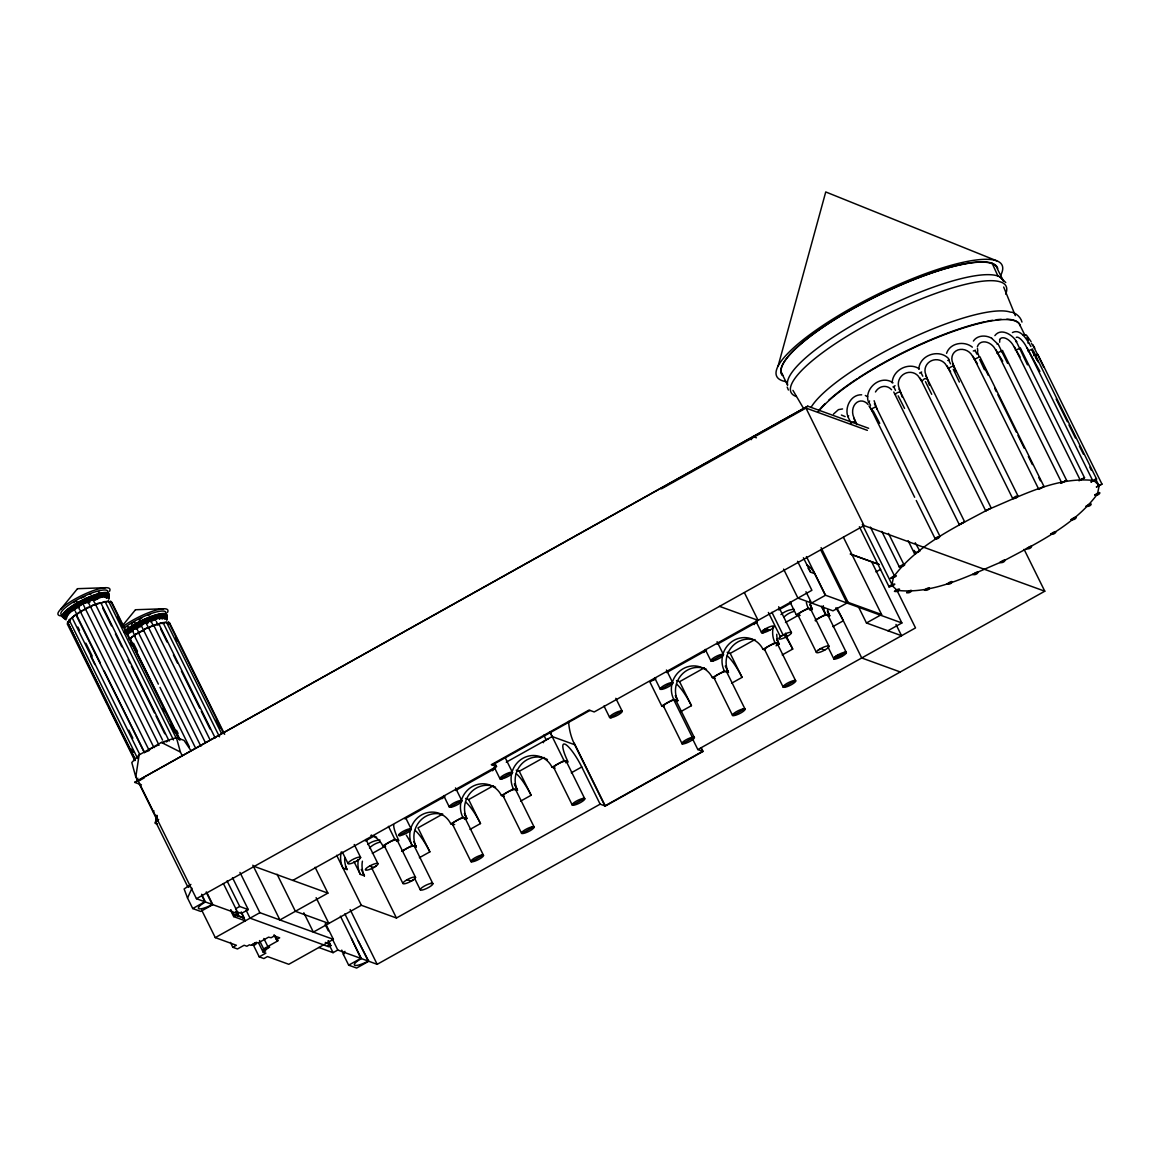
<?xml version="1.0" encoding="UTF-8"?>
<svg xmlns="http://www.w3.org/2000/svg" width="1160" height="1160" viewBox="0 0 1160 1160"><rect width="100%" height="100%" fill="white"/><g stroke="black" fill="none" stroke-linecap="round" stroke-linejoin="round"><path stroke-width="1.5" d="M999.659 342.243L999.731 339.837M137.634 780.694L135.793 776.954L139.127 754.913L161.428 742.458L176.393 737.601L184.034 740.37L190.805 750.404M157.18 823.846L155.28 823.165L157.209 816.104M155.861 823.716L157.02 816.814M1027.165 338.357L1027.238 337.386L1028.311 340.431M155.28 823.165L156.861 815.248M892.156 382.814C892.678 369.953 908.642 361.673 919.343 368.865M918.792 369.126C919.59 354.974 939.194 348.421 948.691 358.715M997.18 344.317A3.117 1.334 -16.9 0 1 997.962 344.172L991.669 338.285M778.128 365.951L825.746 191.951L996.629 260.768M946.574 353.336C950.026 342.824 964.308 340.547 972.356 347.159M206.712 892.315L212.817 904.655L200.68 911.441L192.734 908.556L187.529 898.014L191.98 888.227M358.266 940.992L368.75 961.263L356.613 968.049L348.667 965.163L343.462 954.622L344.94 951.36M77.053 601.446L75.212 601.518M77.097 603.823L75.153 604.867M85.622 609.464L87.594 607.492L90.814 606.578M90.639 607.042L92.118 605.563M100.528 594.471L98.962 594.312M93.09 600.242L95.831 604.548L92.641 605.476M104.907 601.808L100.34 603.301M108.446 598.067L106.879 597.893M108.315 601.329L104.719 602.112L106.082 601.576M110.606 601.576L108.329 601.678M111.635 602.533L110.606 602.171M126.774 630.46L128.151 629.227M138.838 633.012L139.635 631.968M146.117 623.5L148.886 621.383L150.959 621.528M148.553 628.125L150.118 626.617M210.221 740.211L153.787 625.428L145.667 628.749M158.209 624.399L154.193 625.501M166.446 619.106L164.879 618.947M166.315 622.384L163.444 622.891M144.434 752.811L75.893 614.698L80.2 612.147M153.99 747.649L154.86 746.736M926.985 378.638L924.491 378.754L921.794 381.147M974.298 359.411L979.866 356.729L1044 486.489L1038.49 489.361L1044 486.489M996.889 353.205L1002.457 350.537L1066.591 480.298L1061.081 483.154L1066.591 480.298M1020.307 348.45L1015.305 350.074M1037.721 354.786L1033.806 355.627M985.695 510.821L991.206 507.964L985.695 510.821L920.127 378.16M1012.723 498.611C1018.349 493.029 1019.553 498.553 1012.723 498.611L947.154 365.951M751.187 439.684L753.029 436.566L807.766 406.188L868.637 428.286M875.452 391.964C879.193 385.657 886.878 384.438 891.576 389.76M973.385 341.04C977.445 335.022 986.116 334.877 991.887 338.387M833.518 414.048L838.462 409.625L842.552 408.943M60.595 609.362L77.459 588.714M121.959 626.284L135.459 609.768M1016.537 341.576C1012.651 334.877 1000.964 327.381 994.874 335.631M847.641 416.614L848.09 416.31A3.117 1.29 -36.9 0 1 848.699 415.787M70.252 619.048L70.093 619.817M87.841 602.736L90.233 600.634L93.221 599.995M97.237 599.096L97.889 598.096L93.38 599.938M104.965 597.197C103.312 596.718 100.79 596.863 97.092 599.14M144.942 620.136L146.812 618.802M150.8 621.586L155.889 619.15L155.237 620.15M159.674 618.715C160.645 616.815 156.165 619.106 155.527 619.861M150.626 626.53L154.004 625.53M156.325 621.47L157.919 624.703L158.601 624.051L156.977 623.877L153.772 625.835M162.066 623.558L162.226 622.789L160.153 623.355M167.576 623.326L167.721 622.558M139.127 754.913L131.791 762.526L135.793 776.954M953.737 366.951C954.767 364.805 948.764 367.502 948.634 369.025M1032.037 350.074L1032.226 349.204L1027.847 350.987M868.086 402.012L868.956 401.476A3.117 1.145 -39.5 0 1 869.609 400.998M156.411 821.019L158.05 819.555M892.968 386.918L893.867 386.498A3.117 0.957 -41.1 0 1 895.085 385.743M1012.433 332.543C1021.003 328.106 1027.412 340.721 1030.95 346.55M73.356 602.635L74.675 601.779M81.635 610.914L80.837 611.958M91.045 606.52L92.757 605.201M93.916 604.911L96.454 604.128M100.746 602.953L96.744 604.099M135.387 624.573L137.605 623.239M136.068 629.343L137.243 627.125L141.317 625.632L200.898 746.315M140.954 626.327L139.983 627.009M164.749 618.816L165.547 617.787L161.994 618.933L162.762 617.497L159.239 619.048M157.862 624.703L158.746 624.008M163.357 622.804L159.5 623.674M167.867 623.283L168.693 622.21L166.329 622.731M168.896 624.24L169.708 623.166L168.012 623.413M1001.558 351.697L1002.457 350.537M1084.528 477.76L1079.017 480.617L1084.528 477.76L1020.394 348M919.546 373.056A3.117 0.826 -11 0 1 920.721 372.563L921.112 372.375A3.117 0.754 -41.7 0 1 921.678 372.026M359.078 859.458L356.367 861.228A7.018 1.61 -26.3 0 1 347.986 863.373A7.018 1.61 -26.3 0 1 356.599 857.762A7.018 1.61 -26.3 0 1 359.078 859.458L356.367 861.228M376.42 865.752L373.709 867.535A7.018 1.61 -26.3 0 1 365.327 869.666A7.018 1.61 -26.3 0 1 373.94 864.069A7.018 1.61 -26.3 0 1 376.42 865.752L373.709 867.535L369.605 866.041M763.034 630.431L765.745 628.648A7.018 1.61 -26.3 0 1 774.01 626.878A7.018 1.61 -26.3 0 1 763.642 632.664L761.815 632.751A7.018 1.61 -26.3 0 1 763.034 630.431L765.745 628.648L769.848 630.141M413.989 879.396L411.263 881.165A7.018 1.61 -26.3 0 1 402.897 883.311A7.018 1.61 -26.3 0 1 411.495 877.699A7.018 1.61 -26.3 0 1 413.989 879.396L411.263 881.165L407.174 879.671M817.931 650.354L820.657 648.585A7.018 1.61 -26.3 0 1 829.038 646.439A7.018 1.61 -26.3 0 1 820.424 652.05A7.018 1.61 -26.3 0 1 817.931 650.354L820.657 648.585L824.76 650.078M835.272 656.647L837.998 654.878A7.018 1.61 -26.3 0 1 844.205 652.355L846.032 652.283A7.018 1.61 -26.3 0 1 838.825 657.938A7.018 1.61 -26.3 0 1 835.272 656.647L837.998 654.878L842.102 656.371M947.706 360.455A3.117 1.029 -11.9 0 1 948.459 360.224L949.301 359.817M190.893 884.428L184.121 888.966L187.529 898.014M81.504 598.009L82.998 597.168M70.151 608.173L68.817 609.565M66.932 617.12L65.555 618.352L66.656 618.468M73.979 615.916L72.645 617.294M70.688 618.701L72.486 617.7M86.507 608.391L90.596 606.883L158.354 743.748M96.193 604.447L97.643 603.417M106.212 598.125L107.546 596.733L105.255 597.226M131.892 626.574L130.514 627.792L131.703 628.082M150.379 617.773L152.815 616.496M154.526 616.627L156.325 615.626M135.706 634.303L134.589 635.767M131.979 636.971L130.645 638.348M144.957 628.909L143.623 630.518M158.34 624.355L159.311 623.645M162.153 623.529L164.024 622.485M145.174 752.159L149.205 750.52L80.519 611.914L84.651 609.464M150.365 748.997L148.973 750.433M778.664 606.782L791.454 632.649A7.018 1.61 -26.3 0 0 783.087 634.955L780.376 636.724L768.384 612.465M851.281 422.791L855.486 421.08M1096.591 479.051L1091.082 481.922L1096.591 479.051L1032.458 349.29M973.269 351.016A3.117 1.204 -13.9 0 1 974.791 350.537L975.458 350.276M785.595 633.201L787.19 636.434L783.087 634.955L780.376 636.724A7.018 1.61 -26.3 0 0 782.869 638.421A7.018 1.61 -26.3 0 0 791.468 632.809M1015.638 341.62A3.117 1.435 -20.6 0 1 1016.363 341.548L1016.581 341.533M1028.267 343.244L1028.761 342.852A3.117 1.479 -24.9 0 0 1028.137 342.824M141.433 784.827L134.676 782.377L753.029 436.566L756.392 437.784M90.031 594.428L91.075 593.876M67.86 615.235L66.483 617.018M78.329 612.915L76.589 614.713M70.252 620.078L68.875 621.861M100.891 602.953L104.429 601.808M132.675 622.833L131.529 624.327M148.03 615.481L150.104 614.553M126.831 634.563L133.052 630.808M140.172 631.62L143.144 630.416M132.588 636.622L130.022 638.508L180.177 739.978M158.891 624.008L159.95 623.283M992.148 263.276L997.933 276.051M155.425 746.373L157.397 745.431M136.778 778.824L137.866 778.23M134.676 782.377L807.766 406.188M144.333 777.838L138.359 781.173L196.446 898.71L238.438 913.949L233.696 916.603L230.536 910.208M661.447 488.824L805.954 408.059L867.361 430.36M152.96 811.551L154.034 810.941M196.446 898.71L864.04 525.596L1044.783 591.208L377.174 964.322L337.792 950.026L332.267 938.832M192.734 908.556L204.87 901.769L201.825 895.592M492.304 765.02L590.005 710.413M235.567 908.802L239.714 906.482L248.283 909.599L241.381 913.457L235.668 911.383M292.813 880.396L496.524 766.542L494.914 763.309M230.956 909.803L233.334 914.631L234.088 914.211M365.313 840.971L374.491 835.838M404.869 818.859L444.903 796.485A4.771 1.102 -26.3 0 0 442.076 798.704M455.648 790.482L495.537 768.181A4.771 1.102 -26.3 0 0 492.637 770.762M506.282 762.178L552.16 736.542L574.693 744.72L604.925 805.895L702.626 751.303L701.032 748.084M666.594 672.582L706.484 650.296A4.771 1.102 -26.3 0 0 703.656 652.514M717.228 644.293L757.117 621.992A4.771 1.102 -26.3 0 0 754.217 624.573M778.679 609.942L790.989 603.055M242.686 918.024L243.426 917.604M241.251 911.934L244.194 917.879L235.538 915.428M887.908 630.764L901.871 622.963L825.529 595.24L811.565 603.055L805.968 591.73M201.68 910.107L215.281 937.613L259.883 912.688L333.384 939.368L288.782 964.293L267.467 956.551L263.885 958.552L259.216 956.855L253.605 945.487M410.945 828.849L398.967 835.534L400.795 835.461A7.018 1.61 -26.3 0 0 410.858 830.111A7.018 1.61 -26.3 0 0 405.072 830.342A7.018 1.61 -26.3 0 0 398.967 835.534L400.795 835.461M461.578 800.545L449.601 807.23L451.428 807.157A7.018 1.61 -26.3 0 0 461.491 801.807A7.018 1.61 -26.3 0 0 455.706 802.053A7.018 1.61 -26.3 0 0 449.601 807.23L451.428 807.157M512.212 772.241L500.236 778.94L502.062 778.853A7.018 1.61 -26.3 0 0 512.125 773.503A7.018 1.61 -26.3 0 0 506.34 773.749A7.018 1.61 -26.3 0 0 500.236 778.94L502.062 778.853M621.876 710.949L609.913 717.649L611.74 717.562A7.018 1.61 -26.3 0 0 621.803 712.211A7.018 1.61 -26.3 0 0 616.018 712.457A7.018 1.61 -26.3 0 0 609.913 717.649L611.74 717.562M672.51 682.645L660.548 689.345L662.375 689.272A7.018 1.61 -26.3 0 0 672.438 683.907A7.018 1.61 -26.3 0 0 666.652 684.154A7.018 1.61 -26.3 0 0 660.548 689.345L662.375 689.272M723.144 654.356L711.182 661.04L713.009 660.968A7.018 1.61 -26.3 0 0 723.072 655.617A7.018 1.61 -26.3 0 0 717.286 655.85A7.018 1.61 -26.3 0 0 711.182 661.04L713.009 660.968M767.804 629.401L761.815 632.751L763.642 632.664M371.214 835.157A23.331 22.17 -70 0 1 382.8 845.814L394.762 839.13L398.866 840.609A22.649 4.742 60.8 0 1 393.718 824.702M789.96 601.938L796.282 614.727L808.259 608.043L812.348 609.522A23.331 22.17 -70 0 1 810.014 600.894M372.331 853.397L384.584 846.553M442.743 814.044L417.991 827.878L429.852 851.861L419.369 857.718M465.595 798.471L468.64 799.573L493.377 785.755M516.243 770.182L519.274 771.284L544.011 757.451M676.541 680.587L679.572 681.688L704.323 667.855M727.175 652.283L730.205 653.385L754.957 639.551M785.48 622.5L799.399 614.713M875.96 571.923L880.629 569.328M401.635 851.281L412.104 845.422A22.649 21.518 -70 0 1 421.674 814.856A22.649 21.518 -70 0 1 450.776 823.817L453.502 824.803M450.776 823.817L462.753 817.118A22.649 21.518 -70 0 1 472.309 786.553A22.649 21.518 -70 0 1 501.41 795.514L504.136 796.499M501.41 795.514L513.387 788.829L517.476 790.308A22.649 21.518 -70 0 1 521.855 763.73A22.649 21.518 -70 0 1 547.462 759.553M512.14 771.69A22.649 21.518 -70 0 1 531.091 755.624A22.649 21.518 -70 0 1 552.044 767.21L564.021 760.525L568.125 762.018A23.331 4.886 60.8 0 1 564.876 744.14A23.331 4.886 60.8 0 1 581.755 766.963L600.14 804.17L605.332 806.04L703.033 751.448L701.438 748.229M653.993 679.803A4.771 1.102 -26.3 0 1 655.85 678.586L649.861 681.935L661.722 705.918L673.684 699.234A22.649 21.518 -70 0 1 683.254 668.667A22.649 21.518 -70 0 1 712.356 677.628L714.4 678.368M712.356 677.628L724.318 670.929A22.649 21.518 -70 0 1 733.889 640.363A22.649 21.518 -70 0 1 762.99 649.324L765.034 650.064A7.018 1.61 -26.3 0 1 771.414 644.757A7.018 1.61 -26.3 0 1 776.707 644.887M762.99 649.324L774.952 642.625L779.056 644.119A22.649 21.518 -70 0 1 776.736 634.259M815.117 620.179L825.601 614.336L829.69 615.815A23.331 22.17 -70 0 1 827.776 610.174M315.099 867.26L327.888 893.128L279.908 919.952L252.851 865.201M858.472 606.811L866.462 622.978L881.6 614.524L848.134 602.374L833.01 610.827L797.92 598.096L783.594 569.111M230.419 942.413L232.812 947.27L236.393 945.269L215.281 937.613M776.069 645.786L779.056 644.119A23.331 4.886 60.8 0 1 776.692 638.942M470.017 829.414L480.486 823.557L468.64 799.573M520.651 801.111L531.12 795.267L519.274 771.284M571.285 772.821L581.755 766.963M680.949 711.529L691.433 705.672L679.572 681.688M731.583 683.226L742.066 677.367L730.205 653.385M782.231 654.922L792.701 649.063L786.379 636.274M832.865 626.632L843.335 620.774A23.331 4.886 60.8 0 0 835.809 607.869M274.036 934.83L276.428 939.643L279.661 937.831L274.383 935.917L271.15 937.73L268.555 937.164L258.158 942.979L256.302 942.312L250.893 945.327L249.444 944.806L246.877 946.241L244.137 945.255L237.481 948.967L232.812 947.27M274.731 935.467L277.11 940.282L275.935 936.831M263.856 938.469L267.815 946.487L278.212 940.673L277.11 940.282M259.507 940.557L264.262 950.185L269.671 947.154L267.815 946.487M1101.957 484.097L1096.432 486.953L1101.957 484.097L1037.809 354.322M258.419 942.587L263.146 952.142L265.712 950.707L264.262 950.185M259.216 956.855L265.872 953.143L263.146 952.142M600.14 804.17L396.445 918.01L361.354 905.279L313.36 932.104L303.818 912.775M471.207 861.764L483.184 855.065L481.357 855.137A7.018 1.61 -26.3 0 0 471.293 860.503A7.018 1.61 -26.3 0 0 477.079 860.256A7.018 1.61 -26.3 0 0 483.184 855.065L481.357 855.137M521.841 833.46L533.817 826.776L531.99 826.848A7.018 1.61 -26.3 0 0 521.928 832.198A7.018 1.61 -26.3 0 0 527.713 831.952A7.018 1.61 -26.3 0 0 533.817 826.776L531.99 826.848M572.475 805.156L584.452 798.471L582.625 798.544A7.018 1.61 -26.3 0 0 572.562 803.894A7.018 1.61 -26.3 0 0 578.347 803.663A7.018 1.61 -26.3 0 0 584.452 798.471L582.625 798.544M663.766 706.672A7.018 1.61 -26.3 0 1 666.217 703.467A7.018 1.61 -26.3 0 1 673.916 700.046L675.743 699.973L694.129 737.18L682.152 743.864L663.766 706.672L661.722 705.918M732.786 715.575L744.764 708.876L742.937 708.948A7.018 1.61 -26.3 0 0 732.874 714.313A7.018 1.61 -26.3 0 0 738.659 714.067A7.018 1.61 -26.3 0 0 744.764 708.876L742.937 708.948M783.42 687.271L795.397 680.572L793.57 680.659A7.018 1.61 -26.3 0 0 783.508 686.01A7.018 1.61 -26.3 0 0 789.293 685.763A7.018 1.61 -26.3 0 0 795.397 680.572L793.57 680.659M834.055 658.967L846.032 652.283L844.205 652.355M328.12 940.861L329.687 944.008L327.555 945.487L330.89 945.603L328.729 946.807L322.596 944.588M318.826 947.503L333.065 952.664L337.792 950.026M692.245 738.238L697.841 749.563L915.515 627.908L897.173 590.788M348.667 965.163L360.803 958.378L351.465 938.527M88.812 597.748L91.176 596.878M95.947 599.836L94.656 600.401M74.037 615.67L75.878 614.988M75.24 615.25L72.022 617.453L139.693 754.362M70.209 620.02L67.526 622.137L135.184 759.046M127.252 627.096L128.325 626.617M158.963 615.467L160.834 614.713M135.909 633.969L138.2 633.201M136.967 633.65L133.85 635.593L135.314 635.738M132.037 636.724L134.995 635.709M129.18 639.247L131.124 638.493M151.003 748.649L152.337 748.055M166.112 741.936L167.431 741.341M891.982 584.466C881.397 591.15 901.958 582.001 891.982 584.466L862.33 524.451M841.406 415.048L845.161 416.599M98.005 603.432L100.282 602.939M83.215 609.798L85.144 609.362M78.59 612.582L80.359 612.016M72.514 617.613L69.165 619.991L137.634 758.51M138.721 627.676C137.199 627.908 130.384 629.851 132.922 630.895M132.719 636.39L134.459 635.854L158.369 684.139M894.418 575.737C882.557 582.349 902.277 574.678 894.418 575.737L870.362 527.075M847.83 416.512L850.962 422.994M1022.758 334.645L1026.368 335.008L1031.095 341.649M868.637 401.693L870.551 405.405M89.944 602.141C86.492 602.345 75.081 604.998 80.243 610.421M75.371 615.076L76.458 614.8L100.369 663.085M142.013 617.845L138.794 619.788L139.722 619.889M133.748 622.354L135.154 622.297M147.944 623.181L144.55 623.326L141.317 625.632M164.082 622.63L165.518 622.326M137.243 633.375L138.678 633.099L195.257 747.417M903.741 564.253C891.271 570.241 908.918 564.963 903.741 564.253L888.502 533.44M871.914 409.393L870.725 409.262L876.076 406.696M98.31 592.165L99.194 592.136M84.013 596.791L84.912 596.762M106.662 601.387L107.764 601.503M69.397 609.624L70.368 609.406M75.052 609.754C70.122 611.422 70.557 612.611 67.7 614.974M75.98 614.872L76.995 614.655L75.356 611.465M70.267 619.947L69.165 619.991M130.645 628.125L131.617 627.923M919.228 550.87L914.544 553.683L919.894 551.116L915.211 542.75M163.154 742.937L164.038 742.82M157.992 745.228L159.094 745.184M430.723 883.441L432.549 883.369A7.018 1.61 -26.3 0 1 426.445 888.56A7.018 1.61 -26.3 0 1 420.659 888.792A7.018 1.61 -26.3 0 1 430.723 883.441L432.549 883.369M895.607 394.922C893.809 394.139 899.348 391.239 900.522 392.182M964.612 521.768L959.103 524.625L964.612 521.768L899.043 389.108M939.977 536.37C931.915 537.936 937.091 541.227 939.977 536.37L874.408 403.724M78.648 607.188L73.936 609.638L74.921 609.841M77.314 614.684L75.893 614.698M67.787 623.804L69.223 621.948L67.526 622.137M68.817 624.761L107.285 703.728M143.506 630.402L138.359 633.07M694.129 737.18L692.303 737.252A7.018 1.61 -26.3 0 0 682.24 742.603A7.018 1.61 -26.3 0 0 688.025 742.371A7.018 1.61 -26.3 0 0 694.129 737.18L692.303 737.252L673.916 700.046M77.517 588.686L105.546 587.714M135.517 609.74L163.546 608.768M1016.363 341.548L1027.47 364.863M861.677 394.806C851.44 394.342 845.147 406.101 847.438 415.193M1011.694 312.113C1016.276 313.142 1020.916 317.463 1021.974 322.074M879.222 564.514L850.193 553.987L878.598 564.297M808.172 568.385A23.331 22.17 -70 0 1 810.521 572.141L814.624 573.635L825.006 594.659M866.462 622.978L901.552 635.709L895.984 624.442M796.282 614.727L798.327 615.467M719.534 606.361L758.104 620.353L744.503 592.861M900.276 671.973L861.72 657.966L837.012 607.985M724.318 670.929L728.422 672.423A22.649 21.518 -70 0 1 731.337 647.497A22.649 21.518 -70 0 1 754.522 640.001M673.684 699.234L677.788 700.712A22.649 21.518 -70 0 1 681.659 674.671A22.649 21.518 -70 0 1 706.512 669.32M697.841 749.563L703.033 751.448M552.044 767.21L554.784 768.21M143.362 630.272L146.276 628.227L148.726 628.053M496.524 766.542L491.333 764.672L589.034 710.065L594.21 711.95L811.898 590.295L797.572 561.309M134.864 635.811L132.559 630.909M462.753 817.118L466.842 818.612A22.649 21.518 -70 0 1 470.713 792.57A22.649 21.518 -70 0 1 495.566 787.205M382.8 845.814L384.845 846.568M344.708 857.892A23.331 22.17 -70 0 0 347.072 869.565L342.969 868.071A23.331 22.17 -70 0 1 341.286 851.889M353.988 861.576L360.31 874.364L364.414 875.858A23.331 22.17 -70 0 1 362.399 861.169M254.243 866.404L327.888 893.128M325.308 942.428L329.687 944.008M323.553 944.849L250.052 918.169L246.137 910.252M234.856 914.486L244.194 917.879M233.334 914.631L234.102 914.907M233.696 916.603L245.311 920.822L242.179 914.486M276.428 939.643L277.53 940.049M892.997 382.786C881.324 374.549 865.07 387.193 867.941 400.519M161.428 742.458L180.394 752.028L182.236 755.769M865.345 395.488L867.665 396.705M1034.285 347.986L1043.783 367.27M1000.109 277.24L1005.763 282.547M788.38 390.007L787.205 387.092M1031.414 343.331L1034.619 348.232M921.562 381.06L918.126 375.956A11.484 11.136 -46.7 0 0 898.507 386.135L902.205 397.097M950.591 371.824L945.139 363.689A11.484 11.005 11.4 0 0 925.158 372.563L929.407 385.12M977.416 363.674L971.021 353.916A11.484 10.121 37.5 0 0 957.87 349.972A11.484 10.121 37.5 0 0 952.056 360.876L955.796 371.606M869.014 406L872.914 412.061M1002.733 361.18L994.033 347.289A11.484 8.54 48.4 0 0 977.372 346.767M1020.089 356.976L1012.579 344.274A11.484 6.394 54.6 0 0 999.529 339.619M792.962 390.369L803.402 408.189M879.744 423.357L873.176 410.858M1039.911 371.374L1025.411 345.071A11.484 3.799 58.9 0 0 1016.276 337.371M998.165 344.157L1007.59 363.37M1032.82 344.665L1034.59 347.986M975.023 350.508L976.966 354.192M904.553 408.422L898.144 395.807M948.677 360.18L950.577 363.877M1031.646 349.624L1034.503 355.236L1033.082 352.35M920.938 372.49L922.794 376.217M1024.889 335.196L1020.133 325.554A115.188 26.506 -26.3 0 0 1006.793 319.203M1035.3 356.86L1036.909 360.107M1056.151 399.04L1067.374 421.747M1068.969 424.995L1075.392 437.958M1079.394 446.078L1083.411 454.184M1089.82 467.161L1091.429 470.409M1095.431 478.514L1098.636 485.01M1027.02 347.695L1092.59 480.356M1014.347 346.796L1079.917 479.457M995.933 349.711L1061.502 482.372M984.26 367.256L988.262 375.361M994.685 388.339L996.28 391.587M997.89 394.821L1016.334 432.129M1017.929 435.377L1024.338 448.354M1028.354 456.46L1032.357 464.58M1038.78 477.558L1040.375 480.791M973.008 356.25L1038.577 488.911M952.635 363.732L1018.19 496.378M1024.091 549.347L1044.783 591.208M925.694 375.492L991.263 508.138M893.78 392.051L959.334 524.712M869.884 406.682L914.66 497.277M916.255 500.511L935.438 539.327M853.745 418.151L856.935 424.618M908.135 540.705L914.544 553.683M881.788 531.382L899.42 567.066M805.954 408.059L864.04 525.596M859.386 526.756L889.053 586.772M781.434 372.664L787.64 385.221A119.915 27.579 -26.3 0 1 888.212 306.168A119.915 27.579 -26.3 0 1 1003.53 281.3L997.324 268.743A119.915 27.579 -26.3 0 0 876.38 296.365A120.394 27.695 -26.3 0 0 782.362 375.434M871.639 561.774L901.871 622.963M843.407 537.24L881.6 614.524M821.091 547.636L848.134 602.374M820.714 549.884L846.974 603.026M806.432 556.597L825.529 595.24M803.402 557.757L810.521 572.141M827.327 611.015L829.69 615.815A23.331 4.886 60.8 0 1 827.863 611.885M827.979 615.38L846.365 652.587M821.642 606.332L825.601 614.336A23.331 22.17 -70 0 1 823.266 605.694M809.985 604.722L812.348 609.522A22.649 4.742 60.8 0 1 810.057 604.49M810.637 609.087L829.023 646.294M828.139 647.338L833.736 658.663M798.008 615.163L816.393 652.37M771.908 612.306L783.087 634.955M776.692 639.32L779.056 644.119M777.331 643.684L795.716 680.891M755.885 621.122L761.482 632.432M764.715 649.76L783.102 686.966M717.083 641.712L723.477 654.66M725.261 666.029L728.422 672.423A23.331 4.886 60.8 0 1 726.595 668.493M745.082 709.18L726.697 671.988A7.018 1.61 -26.3 0 0 718.345 674.279A7.018 1.61 -26.3 0 0 715.14 678.44M705.251 649.411L710.848 660.736M714.082 678.063L732.467 715.256M666.449 670.016L672.843 682.964M675.424 695.928L677.788 700.712A23.331 4.886 60.8 0 1 675.424 695.536M654.617 677.715L660.214 689.04M615.815 698.32L622.21 711.254M603.983 706.019L609.58 717.329M574.301 743.255L605.332 806.04M566.399 761.569L584.785 798.776M549.826 731.815L564.021 760.525M543.837 735.164L546.172 739.877M553.769 767.659L572.155 804.852M505.339 757.987L512.532 772.545M514.315 783.913L517.476 790.308A23.331 4.886 60.8 0 1 515.112 785.131M515.765 789.873L534.151 827.08M494.32 767.311L499.916 778.635M503.135 795.948L521.522 833.156M455.503 787.915L461.897 800.849M464.478 813.812L466.842 818.612A23.331 4.886 60.8 0 1 464.478 813.421M465.116 818.177L483.517 855.369M443.671 795.601L449.268 806.925M452.501 824.253L470.887 861.46M405.666 817.829L411.263 829.154M414.627 843.712L416.208 846.916L412.104 845.422A22.649 4.742 60.8 0 0 406.348 835.214M432.868 883.673L414.483 846.466A7.018 1.61 -26.3 0 0 409.393 847.191A7.018 1.61 -26.3 0 0 402.491 851.353M397.14 840.173L415.526 877.38M414.657 878.424L420.253 889.749M388.44 826.34L394.762 839.13M384.525 846.249L402.911 883.456M365.98 839.478L377.971 863.751M371.765 868.101L396.445 918.01M354.235 844.509L360.63 857.443M361.253 869.463L364.414 875.858M342.403 852.208L348 863.533M345.492 866.361L347.072 869.565M336.646 855.283L361.354 905.279M350.131 909.57L377.174 964.322M344.853 913.862L368.184 961.045A11.643 2.683 -26.3 0 1 354.844 965.366A11.643 2.683 -26.3 0 1 361.383 958.581L340.416 916.183M316.114 897.681L328.845 923.447L295.38 911.296L277.08 874.263M325.394 923.23L333.384 939.368M325.148 924.433L328.309 930.827M328.483 940.745L330.89 945.603M329.904 946.27L333.065 952.664M169.708 623.166L224.649 734.309M168.693 622.21L223.692 733.511M175.754 637.666L177.35 640.885M216.355 719.809L220.342 727.856M166.446 622.137L221.328 733.105M162.98 622.456L219.501 736.817M158.688 623.63L215.209 737.992M160.689 629.184L167.054 642.074M173.434 654.965L177.407 663.012M181.395 671.06L199.694 708.107M201.289 711.341L210.047 729.046M151.09 621.282L153.482 626.139M146.247 623.253L147.842 626.487M148.683 627.879L205.204 742.24M136.648 628.241L138.243 631.475M159.964 687.358L189.413 746.953M133.516 643.292L137.489 651.354M176.494 730.278L178.089 733.497M111.708 602.112L179.379 739.036M110.693 601.155L179.249 739.877M117.754 616.612L121.742 624.66M130.5 642.379L132.095 645.598M163.139 708.426L164.734 711.645M171.1 724.521L175.073 732.583M108.402 600.909L176.059 737.818M239.96 872.421L259.883 912.688M104.98 601.402L173.449 739.921M100.688 602.577L169.143 741.095M102.689 608.13L111.447 625.849M115.434 633.911L121.8 646.787M128.166 659.678L129.76 662.896M131.356 666.115L154.44 712.835M156.035 716.053L164.778 733.773M232.478 877.641L248.283 909.599M95.715 604.795L162.574 740.095M227.07 880.918L239.714 906.482M88.247 602.199L89.842 605.433M223.416 883.572L238.438 913.949M83.317 604.577L153.25 746.199M104.356 671.147L144.159 751.68M77.908 627.082L79.489 630.3M85.869 643.176L92.234 656.067M128.847 730.162L132.834 738.21M90.886 656.56L94.874 664.607M206.146 892.098L212.251 904.452A11.643 2.683 -26.3 0 1 198.911 908.759A11.643 2.683 -26.3 0 1 205.436 901.972L201.623 894.259M131.805 748.968L133.4 752.188M108.88 706.962L135.184 760.177M67.193 623.746L134.864 760.656M139.099 783.508L156.846 819.511M156.107 822.759L187.659 886.603M925.462 381.625L931.712 394.327M953.288 369.271L959.349 382.046M979.707 359.586L984.463 369.721M893.693 386.642L895.491 390.384M1033.734 351.944L1038.287 362.108M1003.676 287.027L1015.348 315.68M341.765 950.098L343.462 954.622M977.358 351.857L978.924 356.106M856.036 423.4L853.02 415.164A11.484 9.164 81.9 0 1 856.863 402.404A11.484 9.164 81.9 0 1 868.042 404.477M874.118 400.722L877.004 409.03M176.393 737.601L180.394 752.028M977.445 348.406L977.793 351.161M454.647 824.485A7.018 1.61 -26.3 0 1 453.69 822.527A7.018 1.61 -26.3 0 1 462.072 818.177A7.018 1.61 -26.3 0 1 464.493 819.366M504.194 796.34A7.018 1.61 -26.3 0 1 508.196 791.743A7.018 1.61 -26.3 0 1 515.649 790.38M554.828 768.036A7.018 1.61 -26.3 0 1 559.657 763.034A7.018 1.61 -26.3 0 1 565.761 762.772M552.16 736.542A60.436 57.449 -70 0 1 550.087 731.844M513.387 788.829A22.649 21.518 -70 0 1 511.748 773.111M413.845 841.725A23.331 4.886 60.8 0 0 416.208 846.916A22.649 21.518 -70 0 1 419.123 821.99A22.649 21.518 -70 0 1 442.308 814.494M415.077 830.371A23.331 4.886 60.8 0 1 429.852 851.861M465.711 802.067A23.331 4.886 60.8 0 1 480.486 823.557M516.345 773.764A23.331 4.886 60.8 0 1 531.12 795.267M543.503 742.661A4.771 1.102 -26.3 0 1 543.344 742.11M543.707 741.646A4.771 1.102 -26.3 0 1 548.404 738.818M815.451 620.948A7.018 1.61 -26.3 0 1 822.875 616.105A7.018 1.61 -26.3 0 1 827.863 615.902M774.952 642.625A22.649 21.518 -70 0 1 773.314 626.922M780.941 614.553A22.649 21.518 -70 0 1 794.092 609.333M783.957 617.033A22.649 21.518 -70 0 1 793.962 611.436M785.16 636.173A23.331 4.886 60.8 0 1 792.701 649.063M675.743 699.973A7.018 1.61 -26.3 0 1 675.961 700.799M727.291 655.878A23.331 4.886 60.8 0 1 742.066 677.367M821.353 606.593A22.649 4.742 60.8 0 1 825.601 614.336M676.657 684.168A23.331 4.886 60.8 0 1 691.433 705.672M385.584 846.64A7.018 1.61 -26.3 0 1 390.398 841.638A7.018 1.61 -26.3 0 1 396.517 841.377M371.127 835.519A23.331 22.17 -70 0 1 376.652 837.215M369.46 847.945A23.331 22.17 -70 0 1 379.77 842.189M360.31 874.364A23.331 22.17 -70 0 1 358.31 859.676M367.647 844.509A23.331 22.17 -70 0 1 380.016 840.072M124.062 631.953A25.331 5.829 -26.3 0 1 149.002 617.497A25.331 5.829 -26.3 0 1 166.431 615.279M125.889 630.083A26.1 6.003 -26.3 0 1 153.99 615.481A26.1 6.003 -26.3 0 1 166.75 616.845M128.369 632.736A24.548 5.641 -26.3 0 1 154.802 619.019A24.548 5.641 -26.3 0 1 166.793 620.296M125.425 633.316A24.548 5.641 -26.3 0 1 149.596 619.295A24.548 5.641 -26.3 0 1 166.489 617.149M127.165 631.49A25.331 5.829 -26.3 0 1 154.44 617.337A25.331 5.829 -26.3 0 1 166.808 618.657M124.671 627.618A26.1 6.003 -26.3 0 1 152.772 613.016A26.1 6.003 -26.3 0 1 165.532 614.38M122.351 627.082A28.826 6.627 -26.3 0 1 153.395 610.957A28.826 6.627 -26.3 0 1 167.475 612.465M126.947 629.851A24.548 5.641 -26.3 0 1 131.283 626.762M153.381 616.134A24.548 5.641 -26.3 0 1 156.687 615.163M158.195 614.8A24.548 5.641 -26.3 0 1 160.877 614.351M62.133 615.191A26.1 6.003 -26.3 0 1 82.809 596.835A26.1 6.003 -26.3 0 1 107.532 593.326M66.091 617.947A26.1 6.003 -26.3 0 1 80.983 600.822A26.1 6.003 -26.3 0 1 108.75 595.79M62.364 615.873A28.826 6.627 -26.3 0 1 78.808 596.965A28.826 6.627 -26.3 0 1 109.49 591.411M65.439 618.439A24.548 5.641 -26.3 0 1 82.012 602.62A24.548 5.641 -26.3 0 1 108.489 596.095M64.772 618.802A25.331 5.829 -26.3 0 1 84.84 600.996A25.331 5.829 -26.3 0 1 108.808 597.603M64.017 617.279A25.331 5.829 -26.3 0 1 81.113 600.952A25.331 5.829 -26.3 0 1 108.431 594.225M66.106 619.803A24.548 5.641 -26.3 0 1 85.55 602.533A24.548 5.641 -26.3 0 1 108.793 599.241M74.501 604.925A24.548 5.641 -26.3 0 1 77.111 603.36M574.693 744.72A60.436 57.449 -70 0 1 568.588 721.462M188.631 887.342A11.643 2.683 -26.3 0 1 189.5 886.211M156.658 823.266A11.643 2.683 -26.3 0 1 158.674 819.424M800.154 615.394A7.018 1.61 -26.3 0 1 799.211 613.437A7.018 1.61 -26.3 0 1 807.592 609.087A7.018 1.61 -26.3 0 1 809.999 610.29M806.925 564.949A23.331 22.17 -70 0 1 814.624 573.635M808.259 608.043A23.331 22.17 -70 0 1 806.331 602.388M811.029 407.392A115.188 26.506 -26.3 0 1 906.932 340.329A115.188 26.506 -26.3 0 1 1010.65 312.228M818.09 411.988A115.188 26.506 -26.3 0 1 929.899 340.562A115.188 26.506 -26.3 0 1 1020.278 325.931M819.09 410.176A115.188 26.506 -26.3 0 1 825.181 403.578M828.646 400.316A115.188 26.506 -26.3 0 1 856.907 378.914M858.487 377.87A115.188 26.506 -26.3 0 1 984.782 321.755M986.783 321.334A115.188 26.506 -26.3 0 1 992.583 320.29M996.193 319.783A115.188 26.506 -26.3 0 1 1001.182 319.305M796.21 396.502A119.915 27.579 -26.3 0 1 888.386 313.562A119.915 27.579 -26.3 0 1 1005.677 294.118M786.234 381.669A125.657 28.913 -26.3 0 1 876.119 295.017A125.657 28.913 -26.3 0 1 1000.63 275.457M997.76 268.54A120.394 27.695 -26.3 0 0 876.322 296.264A119.915 27.579 -26.3 0 0 782.797 375.216M251.85 945.24C257.781 945.719 257.839 939.774 251.85 945.24M263.363 949.416C269.294 949.895 269.352 943.95 263.363 949.416M893.519 576.897L891.808 585.336L897.173 590.382C934.264 594.442 969.253 575.215 1002.544 561.484C1036.591 543.272 1073.942 525.741 1097.49 493.971L1099.187 485.533L1093.836 480.486C1056.745 476.426 1021.742 495.653 988.451 509.385C954.419 527.597 917.067 545.142 893.519 576.897M894.505 591.368C899.362 592.89 902.813 585.278 894.505 591.368M906.67 592.615C911.339 594.094 914.66 586.772 906.67 592.615M924.505 590.121C929.363 591.643 932.814 584.046 924.505 590.121M947.096 583.929C951.954 585.452 955.405 577.839 947.096 583.929M972.805 574.49C977.677 576.012 981.128 568.414 972.805 574.49M999.891 562.455C1004.748 563.992 1008.199 556.38 999.891 562.455M1026.484 548.651C1031.341 550.188 1034.793 542.576 1026.484 548.651M1050.786 534.02C1055.643 535.543 1059.094 527.945 1050.786 534.02M1071.144 519.535C1076.002 521.072 1079.453 513.46 1071.144 519.535M1086.166 506.209C1091.023 507.747 1094.474 500.134 1086.166 506.209M1094.822 494.943C1099.68 496.48 1103.131 488.867 1094.822 494.943M915.704 553.639L914.094 550.391L915.646 553.697"/></g></svg>
